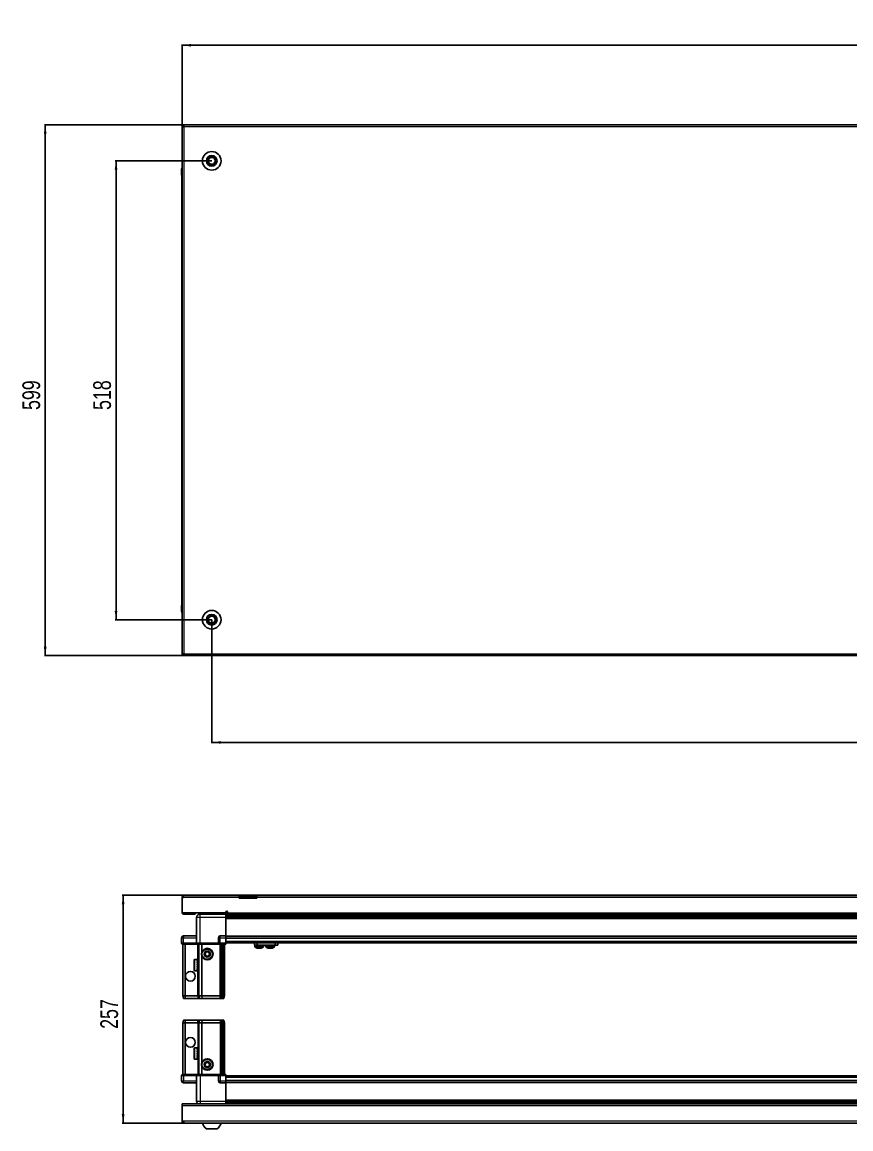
# Model space of a CAD drawing. Header units: millimetres. Extents: x 1132 to 5295, y 613 to 1952.
# Drawn here: x 1132 to 2068, y 613 to 1863 of the extents above; entities that cross this region are included whole.
import ezdxf

# ---------------------------------------------------------------- set-up
doc = ezdxf.new("R2010")
doc.units = ezdxf.units.MM
doc.layers.add('FORMAT', color=7, linetype='Continuous')
doc.styles.add('SLDTEXTSTYLE0', font='TXT', dxfattribs={"width": 0.75})
doc.dimstyles.new('SLDDIMSTYLE0', dxfattribs={"dimtxt": 20, "dimasz": 10, "dimexe": 0, "dimexo": 0.0625, "dimgap": 5, "dimtad": 2, "dimdec": 1, "dimrnd": 1e-09, "dimzin": 12, "dimdsep": 46, "dimtxsty": 'SLDTEXTSTYLE0', "dimsah": 1, "dimcen": 0.09, "dimadec": 0, "dimazin": 3, "dimtfac": 1, "dimtofl": 0, "dimtmove": 0, "dimatfit": 3, "dimfxl": 0, "dimfrac": 2, "dimtolj": 1, "dimtzin": 12, "dimarcsym": 0})

# ---------------------------------------------------------------- blocks, each defined once
blk = doc.blocks.new('_D')
at = {"layer": 'FORMAT'}
for p, q in [((1313, 1746.6), (1157.5, 1746.6)), ((1158.5, 1147.6), (1158.5, 1746.6)), ((1313, 1147.6), (1157.5, 1147.6))]:
    blk.add_line(p, q, dxfattribs=at)
for points in [[(1158.5, 1746.6), (1156.9, 1736.6), (1160, 1736.6)], [(1158.5, 1147.6), (1160, 1157.6), (1156.9, 1157.6)]]:
    blk.add_solid(points, dxfattribs=at)
at = {"layer": 'FORMAT', "insert": (1132.7, 1424.9), "char_height": 20, "attachment_point": 1, "rotation": 90, "style": 'SLDTEXTSTYLE0'}
blk.add_mtext('599', dxfattribs=at)
blk = doc.blocks.new('_D_1')
at = {"layer": 'FORMAT'}
for p, q in [((1313, 1746.6), (1313, 1837.6)), ((2912, 1836.6), (1313, 1836.6)), ((2912, 1746.6), (2912, 1837.6))]:
    blk.add_line(p, q, dxfattribs=at)
for points in [[(1313, 1836.6), (1323, 1835.1), (1323, 1838.1)], [(2912, 1836.6), (2902, 1838.1), (2902, 1835.1)]]:
    blk.add_solid(points, dxfattribs=at)
at = {"layer": 'FORMAT', "insert": (2082.9, 1862.4), "char_height": 20, "attachment_point": 1, "style": 'SLDTEXTSTYLE0'}
blk.add_mtext('1599', dxfattribs=at)
blk = doc.blocks.new('_D_2')
at = {"layer": 'FORMAT'}
for p, q in [((1346.5, 1188.1), (1346.5, 1048.6)), ((2878.5, 1188.1), (2878.5, 1048.6)), ((1346.5, 1049.6), (2878.5, 1049.6))]:
    blk.add_line(p, q, dxfattribs=at)
for points in [[(1346.5, 1049.6), (1356.5, 1048.1), (1356.5, 1051.1)], [(2878.5, 1049.6), (2868.5, 1051.1), (2868.5, 1048.1)]]:
    blk.add_solid(points, dxfattribs=at)
at = {"layer": 'FORMAT', "insert": (2082.9, 1075.4), "char_height": 20, "attachment_point": 1, "style": 'SLDTEXTSTYLE0'}
blk.add_mtext('1532', dxfattribs=at)
blk = doc.blocks.new('_D_4')
at = {"layer": 'FORMAT'}
for p, q in [((1346.5, 1706.1), (1237.5, 1706.1)), ((1238.5, 1706.1), (1238.5, 1188.1)), ((1346.5, 1188.1), (1237.5, 1188.1))]:
    blk.add_line(p, q, dxfattribs=at)
for points in [[(1238.5, 1706.1), (1236.9, 1696.1), (1240, 1696.1)], [(1238.5, 1188.1), (1240, 1198.1), (1236.9, 1198.1)]]:
    blk.add_solid(points, dxfattribs=at)
at = {"layer": 'FORMAT', "insert": (1212.7, 1424.9), "char_height": 20, "attachment_point": 1, "rotation": 90, "style": 'SLDTEXTSTYLE0'}
blk.add_mtext('518', dxfattribs=at)
blk = doc.blocks.new('_D_9')
at = {"layer": 'FORMAT'}
for p, q in [((2106.7, 877), (1245.5, 877)), ((1246.5, 877), (1246.5, 620)), ((1315.1, 620), (1245.5, 620))]:
    blk.add_line(p, q, dxfattribs=at)
for points in [[(1246.5, 877), (1244.9, 867), (1248, 867)], [(1246.5, 620), (1248, 630), (1244.9, 630)]]:
    blk.add_solid(points, dxfattribs=at)
at = {"layer": 'FORMAT', "insert": (1220.7, 726.3), "char_height": 20, "attachment_point": 1, "rotation": 90, "style": 'SLDTEXTSTYLE0'}
blk.add_mtext('257', dxfattribs=at)

msp = doc.modelspace()

# ---------------------------------------------------------------- linework, layer by layer
at = {"color": 7, "linetype": 'Continuous', "lineweight": 25}
for p, q in [((1312.99, 1745.1), (1312.99, 1746.6)), ((1315.09, 1746.6), (1312.99, 1746.6)), ((1312.99, 1745.1), (1315.09, 1745.1)), ((1312.99, 1745.1), (1312.99, 1744.5)), ((1312.99, 1744.5), (1312.99, 1149.7)), ((1312.99, 1744.5), (1315.09, 1744.5)), ((1315.09, 1746.6), (1315.09, 1744.5)), ((2909.89, 1746.6), (1315.09, 1746.6)), ((1312.49, 1696.6), (1312.49, 1690.1)), ((1312.49, 1690.1), (1312.49, 1696.6)), ((1312.49, 1690.1), (1312.49, 1690.1)), ((1312.99, 1690.1), (1312.49, 1690.1)), ((1312.64, 1690.1), (1312.64, 1204.1)), ((1312.49, 1197.6), (1312.49, 1204.1)), ((1312.49, 1204.1), (1312.49, 1204.1)), ((1312.49, 1204.1), (1312.49, 1204.1)), ((1312.49, 1204.1), (1312.49, 1197.6)), ((1312.99, 1204.1), (1312.49, 1204.1)), ((1312.99, 1196.28), (1312.99, 1196.28)), ((1315.09, 1149.7), (1312.99, 1149.7)), ((1312.99, 1149.7), (1312.99, 1149.1)), ((1315.09, 1149.7), (1315.09, 1147.6)), ((1312.99, 1149.1), (1312.99, 1147.6)), ((1315.09, 1149.1), (1312.99, 1149.1)), ((1312.99, 1147.6), (1315.09, 1147.6)), ((1315.09, 1147.6), (2909.89, 1147.6)), ((1313.99, 874.58), (1312.99, 874.58)), ((1312.99, 874.58), (1312.99, 873.68)), ((1313.99, 874.58), (1313.99, 873.68)), ((1314.59, 876.68), (1377.49, 876.68)), ((1377.49, 874.58), (1377.49, 876.68)), ((1377.49, 876.68), (1387.49, 876.68)), ((1387.49, 875.18), (1377.49, 875.18)), ((1377.49, 873.68), (1377.49, 874.58)), ((1387.49, 876.68), (1397.49, 876.68)), ((1397.49, 875.18), (1387.49, 875.18)), ((1397.49, 876.68), (2827.49, 876.68)), ((1397.49, 876.68), (1397.49, 874.58)), ((1397.49, 873.68), (1397.49, 874.58)), ((1312.99, 873.68), (1312.99, 857.18)), ((1313.99, 873.68), (1312.99, 873.68)), ((1397.49, 873.68), (1377.49, 873.68)), ((1312.99, 857.18), (1362.49, 857.18)), ((1315.09, 855.68), (1325.99, 855.68)), ((1327.99, 855.68), (1325.99, 855.68)), ((1327.99, 857.18), (1327.99, 855.68)), ((1329.49, 823.18), (1329.49, 852.18)), ((1333.24, 857.18), (1333.24, 855.68)), ((1362.49, 855.68), (1333.49, 855.68)), ((1359.74, 855.68), (1359.74, 857.18)), ((1362.49, 857.18), (1362.49, 858.03)), ((1362.49, 857.18), (1362.49, 855.68)), ((1362.49, 855.03), (1386.37, 855.03)), ((2862.49, 853.24), (1362.49, 853.24)), ((2862.49, 853.2), (1362.49, 853.2)), ((1362.49, 852.18), (1362.49, 831.18)), ((1364.49, 858.03), (1364.49, 857.28)), ((1364.49, 855.18), (1364.49, 857.28)), ((1364.49, 855.18), (2099.99, 855.18)), ((1380.99, 855.18), (1380.99, 855.03)), ((1381.15, 855.18), (1381.15, 855.03)), ((1381.36, 855.18), (1381.36, 855.03)), ((1381.91, 855.18), (1381.91, 855.03)), ((1382.32, 855.18), (1382.32, 855.03)), ((1383.21, 855.18), (1383.21, 855.03)), ((1383.79, 855.18), (1383.79, 855.03)), ((1384.93, 855.18), (1384.93, 855.03)), ((1385.63, 855.18), (1385.63, 855.03)), ((1386.37, 855.03), (1386.91, 855.03)), ((1386.91, 855.18), (1386.91, 855.03)), ((1386.91, 855.03), (1387.64, 855.03)), ((1386.91, 855.03), (1386.91, 855.03)), ((1387.09, 855.18), (1387.09, 855.03)), ((1387.59, 855.18), (1387.59, 855.03)), ((1387.64, 855.18), (1387.64, 855.03)), ((1387.64, 855.03), (1388.61, 855.03)), ((1387.64, 855.03), (1387.64, 855.03)), ((1388.61, 855.03), (2836.37, 855.03)), ((1388.93, 855.18), (1388.93, 855.03)), ((1388.95, 855.18), (1388.95, 855.03)), ((1389.64, 855.18), (1389.64, 855.03)), ((1390.82, 855.18), (1390.82, 855.03)), ((1391.43, 855.18), (1391.43, 855.03)), ((1392.38, 855.18), (1392.38, 855.03)), ((1392.84, 855.18), (1392.84, 855.03)), ((1393.47, 855.18), (1393.47, 855.03)), ((1393.72, 855.18), (1393.72, 855.03)), ((1393.96, 855.18), (1393.96, 855.03)), ((1393.99, 855.18), (1393.99, 855.03)), ((1312.49, 823.18), (1312.49, 829.18)), ((1329.49, 831.18), (1314.49, 831.18)), ((1353.99, 823.18), (1353.99, 829.18)), ((1362.49, 831.18), (1355.99, 831.18)), ((1362.49, 829.18), (1362.49, 831.18)), ((1362.49, 830.53), (2102.49, 830.53)), ((1362.49, 823.18), (1362.49, 829.18)), ((1312.49, 823.18), (1312.49, 822.85)), ((1312.49, 823.18), (1312.49, 823.18)), ((1312.49, 823.18), (1312.49, 822.85)), ((1314.49, 823.18), (1312.49, 823.18)), ((1312.49, 822.85), (1312.99, 821.98)), ((1312.49, 822.85), (1312.99, 821.98)), ((1312.99, 821.98), (1314.49, 821.98)), ((1313.99, 763.68), (1313.99, 821.98)), ((1314.49, 823.18), (1329.29, 823.18)), ((1329.29, 821.98), (1314.49, 821.98)), ((1316.49, 763.68), (1316.49, 821.98)), ((1329.29, 823.18), (1329.49, 823.18)), ((1329.49, 821.98), (1329.29, 821.98)), ((1329.49, 823.18), (1329.49, 821.98)), ((1329.49, 823.18), (1333.49, 823.18)), ((1333.49, 821.98), (1329.49, 821.98)), ((1331.99, 763.68), (1331.99, 821.98)), ((1333.49, 823.18), (1353.79, 823.18)), ((1353.79, 821.98), (1333.49, 821.98)), ((1335.49, 813.18), (1335.49, 821.98)), ((1353.79, 823.18), (1353.99, 823.18)), ((1353.99, 821.98), (1353.79, 821.98)), ((1353.99, 823.18), (1353.99, 821.98)), ((1355.99, 823.18), (1353.99, 823.18)), ((1353.99, 823.18), (1355.99, 823.18)), ((1353.99, 821.98), (1354.67, 821.98)), ((1362.49, 821.98), (1354.67, 821.98)), ((1355.99, 823.18), (1362.49, 823.18)), ((1355.99, 822.85), (1362.49, 822.85)), ((1356.99, 763.68), (1356.99, 821.98)), ((1357.99, 763.68), (1357.99, 821.98)), ((1359.49, 763.68), (1359.49, 821.98)), ((1360.99, 763.68), (1360.99, 821.98)), ((1362.49, 823.33), (2102.49, 823.33)), ((1362.49, 823.18), (1362.49, 822.85)), ((1362.49, 822.85), (1362.49, 821.98)), ((1394.94, 820.83), (1394.94, 823.33)), ((1397.94, 820.83), (1394.94, 820.83)), ((1395.29, 820.83), (1395.29, 818.92)), ((1397.94, 823.33), (1397.94, 820.83)), ((1418.14, 820.83), (1397.94, 820.83)), ((1404.79, 818.92), (1404.79, 820.83)), ((1407.74, 820.83), (1407.74, 818.92)), ((1407.79, 820.83), (1407.79, 818.92)), ((1417.29, 818.92), (1417.29, 820.83)), ((1418.14, 820.83), (1418.14, 823.33)), ((1421.14, 820.83), (1418.14, 820.83)), ((1421.14, 823.33), (1421.14, 820.83)), ((1326.79, 792.48), (1326.79, 803.88)), ((1330.49, 804.68), (1327.59, 804.68)), ((1329.99, 804.59), (1330.49, 804.59)), ((1329.99, 804.59), (1329.99, 804.42)), ((1329.99, 804.42), (1330.49, 804.42)), ((1329.99, 803.93), (1330.49, 803.93)), ((1329.99, 803.93), (1329.99, 803.55)), ((1329.99, 803.55), (1330.49, 803.55)), ((1329.99, 802.72), (1330.49, 802.72)), ((1329.99, 802.72), (1329.99, 802.16)), ((1329.99, 802.16), (1330.49, 802.16)), ((1329.99, 801.06), (1330.49, 801.06)), ((1329.99, 801.06), (1329.99, 800.38)), ((1329.99, 800.38), (1330.49, 800.38)), ((1330.49, 804.59), (1330.49, 804.68)), ((1330.49, 804.42), (1330.49, 804.59)), ((1330.49, 803.93), (1330.49, 804.42)), ((1330.49, 803.55), (1330.49, 803.93)), ((1330.49, 802.72), (1330.49, 803.55)), ((1330.49, 802.16), (1330.49, 802.72)), ((1330.59, 802.58), (1330.49, 802.58)), ((1330.49, 801.06), (1330.49, 802.16)), ((1330.49, 800.38), (1330.49, 801.06)), ((1330.49, 799.11), (1330.49, 800.38)), ((1330.59, 801.07), (1330.59, 802.58)), ((1330.59, 793.78), (1330.59, 801.07)), ((1331.47, 801.49), (1330.99, 802.18)), ((1330.99, 794.18), (1330.99, 802.18)), ((1331.96, 802.18), (1331.47, 801.49)), ((1331.47, 794.87), (1331.47, 801.49)), ((1331.99, 802.18), (1331.96, 802.18)), ((1331.96, 794.18), (1331.96, 802.18)), ((1335.49, 763.68), (1335.49, 808.18)), ((1327.59, 791.68), (1330.49, 791.68)), ((1329.99, 799.11), (1330.49, 799.11)), ((1329.99, 799.11), (1329.99, 798.38)), ((1329.99, 798.81), (1330.49, 798.81)), ((1329.99, 798.38), (1330.49, 798.38)), ((1329.99, 797.08), (1330.49, 797.08)), ((1329.99, 797.08), (1329.99, 796.36)), ((1329.99, 796.95), (1330.49, 796.95)), ((1329.99, 796.36), (1330.49, 796.36)), ((1329.99, 795.15), (1330.49, 795.15)), ((1329.99, 795.15), (1329.99, 794.52)), ((1329.99, 794.52), (1330.49, 794.52)), ((1329.99, 793.52), (1330.49, 793.52)), ((1329.99, 793.52), (1329.99, 793.04)), ((1329.99, 793.04), (1330.49, 793.04)), ((1329.99, 792.35), (1330.49, 792.35)), ((1329.99, 792.35), (1329.99, 792.06)), ((1329.99, 792.06), (1330.49, 792.06)), ((1329.99, 791.75), (1330.49, 791.75)), ((1329.99, 791.75), (1329.99, 791.68)), ((1329.99, 791.68), (1330.49, 791.68)), ((1330.49, 798.81), (1330.49, 799.11)), ((1330.49, 797.08), (1330.49, 798.38)), ((1330.49, 796.36), (1330.49, 796.95)), ((1330.49, 795.15), (1330.49, 796.36)), ((1330.49, 794.52), (1330.49, 795.15)), ((1330.49, 793.52), (1330.49, 794.52)), ((1330.49, 793.78), (1330.59, 793.78)), ((1330.49, 793.04), (1330.49, 793.52)), ((1330.49, 792.35), (1330.49, 793.04)), ((1330.49, 792.06), (1330.49, 792.35)), ((1330.49, 791.75), (1330.49, 792.06)), ((1330.49, 791.68), (1330.49, 791.75)), ((1330.49, 791.68), (1330.49, 791.68)), ((1330.99, 794.18), (1331.47, 794.87)), ((1331.47, 794.87), (1331.96, 794.18)), ((1331.96, 794.18), (1331.99, 794.18)), ((1316.49, 763.68), (1313.99, 763.68)), ((1313.99, 763.68), (1314.79, 760.68)), ((1330.99, 763.68), (1316.49, 763.68)), ((1316.49, 763.68), (1316.64, 760.68)), ((1331.99, 763.68), (1330.99, 763.68)), ((1335.49, 763.68), (1331.99, 763.68)), ((1331.99, 763.68), (1332.79, 760.68)), ((1355.99, 763.68), (1335.49, 763.68)), ((1335.82, 760.68), (1335.49, 763.68)), ((1356.99, 763.68), (1355.99, 763.68)), ((1357.99, 763.68), (1356.99, 763.68)), ((1357.79, 760.68), (1356.99, 763.68)), ((1359.49, 763.68), (1357.99, 763.68)), ((1358.53, 760.68), (1357.99, 763.68)), ((1359.03, 760.68), (1359.49, 763.68)), ((1360.99, 763.68), (1359.49, 763.68)), ((1360.18, 760.68), (1360.99, 763.68)), ((1314.79, 760.68), (1316.64, 760.68)), ((1316.64, 760.68), (1330.99, 760.68)), ((1330.99, 760.68), (1332.79, 760.68)), ((1332.79, 760.68), (1335.82, 760.68)), ((1335.82, 760.68), (1355.99, 760.68)), ((1355.99, 760.68), (1357.79, 760.68)), ((1357.79, 760.68), (1358.53, 760.68)), ((1358.53, 760.68), (1359.03, 760.68)), ((1359.03, 760.68), (1360.18, 760.68)), ((1313.99, 732.98), (1314.79, 735.98)), ((1316.49, 732.98), (1313.99, 732.98)), ((1313.99, 732.98), (1313.99, 674.68)), ((1314.79, 735.98), (1316.64, 735.98)), ((1316.49, 732.98), (1316.64, 735.98)), ((1330.99, 732.98), (1316.49, 732.98)), ((1316.49, 732.98), (1316.49, 674.68)), ((1316.64, 735.98), (1330.99, 735.98)), ((1330.99, 735.98), (1332.79, 735.98)), ((1331.99, 732.98), (1330.99, 732.98)), ((1331.99, 732.98), (1332.79, 735.98)), ((1331.99, 732.98), (1331.99, 674.68)), ((1335.49, 732.98), (1331.99, 732.98)), ((1332.79, 735.98), (1335.82, 735.98)), ((1335.82, 735.98), (1335.49, 732.98)), ((1355.99, 732.98), (1335.49, 732.98)), ((1335.49, 732.98), (1335.49, 688.48)), ((1335.82, 735.98), (1355.99, 735.98)), ((1355.99, 735.98), (1357.79, 735.98)), ((1356.99, 732.98), (1355.99, 732.98)), ((1357.79, 735.98), (1356.99, 732.98)), ((1357.99, 732.98), (1356.99, 732.98)), ((1356.99, 732.98), (1356.99, 674.68)), ((1357.79, 735.98), (1358.53, 735.98)), ((1358.53, 735.98), (1357.99, 732.98)), ((1359.49, 732.98), (1357.99, 732.98)), ((1357.99, 732.98), (1357.99, 674.68)), ((1358.53, 735.98), (1359.03, 735.98)), ((1359.03, 735.98), (1360.18, 735.98)), ((1359.03, 735.98), (1359.49, 732.98)), ((1359.49, 732.98), (1359.49, 674.68)), ((1360.99, 732.98), (1359.49, 732.98)), ((1360.18, 735.98), (1360.99, 732.98)), ((1360.99, 732.98), (1360.99, 674.68)), ((1326.79, 692.78), (1326.79, 704.18)), ((1329.99, 704.98), (1327.59, 704.98)), ((1329.99, 704.98), (1329.99, 704.97)), ((1329.99, 704.97), (1330.49, 704.97)), ((1329.99, 704.79), (1330.49, 704.79)), ((1329.99, 704.79), (1329.99, 704.57)), ((1329.99, 704.57), (1330.49, 704.57)), ((1329.99, 703.99), (1330.49, 703.99)), ((1329.99, 703.99), (1329.99, 703.57)), ((1329.99, 703.57), (1330.49, 703.57)), ((1329.99, 702.66), (1330.49, 702.66)), ((1329.99, 702.66), (1329.99, 702.07)), ((1329.99, 702.07), (1330.49, 702.07)), ((1329.99, 700.91), (1330.49, 700.91)), ((1329.99, 700.91), (1329.99, 700.21)), ((1329.99, 700.21), (1330.49, 700.21)), ((1330.49, 704.79), (1330.49, 704.97)), ((1330.49, 704.57), (1330.49, 704.79)), ((1330.49, 703.99), (1330.49, 704.57)), ((1330.49, 703.57), (1330.49, 703.99)), ((1330.49, 702.66), (1330.49, 703.57)), ((1330.59, 702.88), (1330.49, 702.88)), ((1330.49, 702.07), (1330.49, 702.66)), ((1330.49, 700.91), (1330.49, 702.07)), ((1330.49, 700.21), (1330.49, 700.91)), ((1330.49, 698.93), (1330.49, 700.21)), ((1330.59, 694.08), (1330.59, 702.88)), ((1331.47, 701.79), (1330.99, 702.48)), ((1330.99, 694.48), (1330.99, 702.48)), ((1331.96, 702.48), (1331.47, 701.79)), ((1331.47, 695.17), (1331.47, 701.79)), ((1331.99, 702.48), (1331.96, 702.48)), ((1331.96, 694.48), (1331.96, 702.48)), ((1327.59, 691.98), (1329.99, 691.98)), ((1329.99, 698.93), (1330.49, 698.93)), ((1329.99, 698.93), (1329.99, 698.19)), ((1329.99, 698.79), (1330.49, 698.79)), ((1329.99, 698.29), (1330.49, 698.29)), ((1329.99, 698.19), (1330.49, 698.19)), ((1329.99, 696.91), (1330.49, 696.91)), ((1329.99, 696.91), (1329.99, 696.2)), ((1329.99, 696.2), (1330.49, 696.2)), ((1329.99, 695.03), (1330.49, 695.03)), ((1329.99, 695.03), (1329.99, 694.43)), ((1329.99, 694.43), (1330.49, 694.43)), ((1329.99, 693.5), (1330.49, 693.5)), ((1329.99, 693.5), (1329.99, 693.06)), ((1329.99, 693.06), (1330.49, 693.06)), ((1329.99, 692.45), (1330.49, 692.45)), ((1329.99, 692.45), (1329.99, 692.22)), ((1329.99, 692.22), (1330.49, 692.22)), ((1329.99, 692), (1330.49, 692)), ((1329.99, 692), (1329.99, 691.98)), ((1329.99, 691.99), (1330.49, 691.99)), ((1330.49, 698.79), (1330.49, 698.93)), ((1330.49, 698.19), (1330.49, 698.29)), ((1330.49, 696.91), (1330.49, 698.19)), ((1330.49, 696.2), (1330.49, 696.91)), ((1330.49, 695.03), (1330.49, 696.2)), ((1330.49, 694.43), (1330.49, 695.03)), ((1330.49, 693.5), (1330.49, 694.43)), ((1330.49, 694.08), (1330.59, 694.08)), ((1330.49, 693.06), (1330.49, 693.5)), ((1330.49, 692.45), (1330.49, 693.06)), ((1330.49, 692.22), (1330.49, 692.45)), ((1330.49, 692), (1330.49, 692.22)), ((1330.49, 691.99), (1330.49, 692)), ((1330.99, 694.48), (1331.47, 695.17)), ((1331.47, 695.17), (1331.96, 694.48)), ((1331.96, 694.48), (1331.99, 694.48)), ((1312.99, 674.68), (1312.49, 673.81)), ((1314.49, 674.68), (1312.99, 674.68)), ((1314.49, 674.68), (1329.29, 674.68)), ((1329.29, 674.68), (1329.49, 674.68)), ((1329.49, 673.48), (1329.49, 674.68)), ((1329.49, 674.68), (1333.49, 674.68)), ((1333.49, 674.68), (1353.79, 674.68)), ((1335.49, 683.48), (1335.49, 674.68)), ((1353.79, 674.68), (1353.99, 674.68)), ((1353.99, 673.48), (1353.99, 674.68)), ((1354.67, 674.68), (1353.99, 674.68)), ((1354.67, 674.68), (1362.49, 674.68)), ((1362.49, 674.68), (1362.49, 673.81)), ((1312.49, 673.48), (1312.49, 673.81)), ((1312.49, 673.48), (1314.49, 673.48)), ((1312.49, 673.48), (1312.49, 667.48)), ((1329.29, 673.48), (1314.49, 673.48)), ((1314.49, 673.48), (1329.29, 673.48)), ((1329.49, 665.48), (1314.49, 665.48)), ((1329.49, 673.48), (1329.29, 673.48)), ((1333.49, 673.48), (1329.49, 673.48)), ((1329.49, 673.48), (1329.49, 644.48)), ((1353.79, 673.48), (1333.49, 673.48)), ((1353.99, 673.48), (1353.79, 673.48)), ((1353.99, 673.48), (1355.99, 673.48)), ((1353.99, 673.48), (1353.99, 667.48)), ((1362.49, 673.81), (1355.99, 673.81)), ((1362.49, 673.48), (1355.99, 673.48)), ((1355.99, 673.48), (1362.49, 673.48)), ((1362.49, 665.48), (1355.99, 665.48)), ((1362.49, 673.81), (1362.49, 673.81)), ((1362.49, 673.48), (1362.49, 673.81)), ((1362.49, 673.48), (1362.49, 673.48)), ((1362.49, 673.48), (1362.49, 667.48)), ((2102.49, 673.33), (1362.49, 673.33)), ((1362.49, 667.48), (1362.49, 665.48)), ((2102.49, 666.13), (1362.49, 666.13)), ((1362.49, 644.48), (1362.49, 665.48)), ((1312.99, 639.38), (1312.99, 641.48)), ((1312.99, 641.48), (2911.99, 641.48)), ((1312.99, 622.08), (1312.99, 639.38)), ((1327.99, 641.58), (1315.09, 641.58)), ((1327.99, 641.58), (1327.99, 641.48)), ((1362.34, 641.48), (1362.34, 644.48)), ((1362.49, 643.46), (2862.49, 643.46)), ((1362.49, 643.42), (2862.49, 643.42)), ((1386.37, 641.63), (1362.49, 641.63)), ((1380.99, 641.48), (1380.99, 641.63)), ((1381.03, 641.48), (1381.03, 641.63)), ((1381.3, 641.48), (1381.3, 641.63)), ((1381.56, 641.48), (1381.56, 641.63)), ((1382.21, 641.48), (1382.21, 641.63)), ((1382.67, 641.48), (1382.67, 641.63)), ((1383.64, 641.48), (1383.64, 641.63)), ((1384.26, 641.48), (1384.26, 641.63)), ((1385.45, 641.48), (1385.45, 641.63)), ((1386.11, 641.48), (1386.11, 641.63)), ((1386.16, 641.48), (1386.16, 641.63)), ((1387.45, 641.63), (1386.37, 641.63)), ((1388.19, 641.63), (1387.45, 641.63)), ((1387.45, 641.48), (1387.45, 641.63)), ((1387.45, 641.63), (1387.45, 641.63)), ((1387.47, 641.48), (1387.47, 641.63)), ((1387.96, 641.48), (1387.96, 641.63)), ((1388.19, 641.48), (1388.19, 641.63)), ((1388.61, 641.63), (1388.19, 641.63)), ((1388.19, 641.63), (1388.19, 641.63)), ((2836.37, 641.63), (1388.61, 641.63)), ((1389.46, 641.48), (1389.46, 641.63)), ((1390.15, 641.48), (1390.15, 641.63)), ((1391.28, 641.48), (1391.28, 641.63)), ((1391.86, 641.48), (1391.86, 641.63)), ((1392.73, 641.48), (1392.73, 641.63)), ((1393.13, 641.48), (1393.13, 641.63)), ((1393.66, 641.48), (1393.66, 641.63)), ((1393.85, 641.48), (1393.85, 641.63)), ((1393.99, 641.48), (1393.99, 641.63)), ((1315.09, 622.08), (1312.99, 622.08)), ((1315.09, 622.08), (1315.09, 619.98)), ((2909.89, 619.98), (1315.09, 619.98)), ((1340.49, 613.38), (1352.49, 613.38))]:
    msp.add_line(p, q, dxfattribs=at)
at = {"color": 8, "linetype": 'Continuous', "lineweight": 18}
for p, q in [((2909.89, 1744.5), (1315.09, 1744.5)), ((1315.09, 1744.5), (1315.09, 1149.7)), ((1312.99, 1696.6), (1312.49, 1696.6)), ((1312.99, 1197.6), (1312.49, 1197.6)), ((1315.09, 1149.7), (2909.89, 1149.7)), ((1377.49, 874.58), (1313.99, 874.58)), ((1387.49, 875.18), (1387.49, 876.68)), ((2827.49, 874.58), (1397.49, 874.58)), ((1315.09, 857.18), (1315.09, 855.68)), ((1325.99, 855.68), (1325.99, 857.18)), ((1333.49, 852.18), (1362.49, 852.18)), ((1333.49, 823.18), (1333.49, 852.18)), ((1362.49, 855.68), (1364.49, 855.68)), ((2862.49, 854.44), (1362.49, 854.44)), ((1362.49, 852), (2862.49, 852)), ((2862.49, 850.58), (1362.49, 850.58)), ((1364.49, 857.28), (2099.99, 857.28)), ((1312.49, 829.18), (1314.49, 829.18)), ((1314.49, 831.18), (1314.49, 829.18)), ((1314.49, 829.18), (1329.49, 829.18)), ((1314.49, 823.18), (1314.49, 829.18)), ((1353.99, 829.18), (1355.99, 829.18)), ((1355.99, 829.18), (1355.99, 831.18)), ((1355.99, 829.18), (1362.49, 829.18)), ((1355.99, 823.18), (1355.99, 829.18)), ((1362.49, 831.18), (2102.49, 831.18)), ((1362.49, 828.53), (2102.49, 828.53)), ((1362.49, 825.33), (2102.49, 825.33)), ((1314.49, 823.18), (1314.49, 821.98)), ((1329.29, 821.98), (1329.29, 823.18)), ((1330.99, 802.18), (1330.99, 821.98)), ((1333.49, 823.18), (1333.49, 821.98)), ((1353.79, 821.98), (1353.79, 823.18)), ((1355.99, 823.18), (1355.99, 822.85)), ((1355.99, 763.68), (1355.99, 821.98)), ((1404.79, 818.92), (1395.29, 818.92)), ((1404.59, 818.55), (1395.48, 818.55)), ((1407.79, 818.92), (1407.74, 818.92)), ((1417.29, 818.92), (1407.79, 818.92)), ((1407.98, 818.55), (1407.93, 818.55)), ((1417.09, 818.55), (1407.98, 818.55)), ((1327.59, 791.68), (1327.59, 804.68)), ((1330.99, 763.68), (1330.99, 794.18)), ((1330.99, 763.68), (1330.99, 760.68)), ((1355.99, 760.68), (1355.99, 763.68)), ((1330.99, 732.98), (1330.99, 735.98)), ((1330.99, 732.98), (1330.99, 702.48)), ((1355.99, 735.98), (1355.99, 732.98)), ((1355.99, 732.98), (1355.99, 674.68)), ((1327.59, 691.98), (1327.59, 704.98)), ((1330.99, 694.48), (1330.99, 674.68)), ((1314.49, 673.48), (1314.49, 674.68)), ((1329.29, 673.48), (1329.29, 674.68)), ((1333.49, 673.48), (1333.49, 674.68)), ((1353.79, 673.48), (1353.79, 674.68)), ((1312.49, 667.48), (1314.49, 667.48)), ((1314.49, 673.48), (1314.49, 667.48)), ((1314.49, 667.48), (1329.49, 667.48)), ((1314.49, 665.48), (1314.49, 667.48)), ((1333.49, 673.48), (1333.49, 644.48)), ((1353.99, 667.48), (1355.99, 667.48)), ((1355.99, 673.48), (1355.99, 673.81)), ((1355.99, 673.48), (1355.99, 667.48)), ((1355.99, 667.48), (1362.49, 667.48)), ((1355.99, 667.48), (1355.99, 665.48)), ((1362.49, 673.48), (1362.49, 673.81)), ((2102.49, 671.33), (1362.49, 671.33)), ((2102.49, 668.13), (1362.49, 668.13)), ((2102.49, 665.48), (1362.49, 665.48)), ((2911.99, 639.38), (1312.99, 639.38)), ((1315.09, 641.48), (1315.09, 641.58)), ((1333.49, 644.48), (1362.49, 644.48)), ((1362.49, 646.08), (2862.49, 646.08)), ((2862.49, 644.66), (1362.49, 644.66)), ((1362.49, 642.22), (2862.49, 642.22)), ((2909.89, 622.08), (1315.09, 622.08))]:
    msp.add_line(p, q, dxfattribs=at)
at = {"color": 7, "linetype": 'Continuous', "lineweight": 25, "flags": 128}
msp.add_lwpolyline([(1315.09, 641.58), (1314.68, 641.54), (1314.45, 641.48)], dxfattribs=at)
at = {"color": 7, "linetype": 'Continuous', "lineweight": 25}
for centre, radius in [((1346.49, 1706.1), 10.5), ((1346.49, 1706.1), 6), ((1346.49, 1706.1), 3.9), ((1346.49, 1188.1), 10.5), ((1346.49, 1188.1), 6), ((1346.49, 1188.1), 3.9), ((1341.49, 810.68), 6.5), ((1341.49, 810.68), 3.46), ((1322.49, 785.68), 5.5), ((1322.49, 710.98), 5.5), ((1341.49, 685.98), 6.5), ((1341.49, 685.98), 3.46)]:
    msp.add_circle(centre, radius, dxfattribs=at)
at = {"color": 8, "linetype": 'Continuous', "lineweight": 18}
for centre in [(1341.49, 810.68), (1341.49, 685.98)]:
    msp.add_circle(centre, 5.7, dxfattribs=at)
at = {"color": 7, "linetype": 'Continuous', "lineweight": 25}
for centre, radius, start, end in [((1346.49, 1706.1), 4.62, 120, 180), ((1346.49, 1706.1), 4.62, 180, 240), ((1346.49, 1706.1), 4.62, 60, 120), ((1346.49, 1706.1), 4.62, 240, 300), ((1346.49, 1706.1), 4.62, 0, 60), ((1346.49, 1706.1), 4.62, 300, 0), ((1314.49, 1696.6), 2, 138.59038, 180), ((1314.49, 1197.6), 2, 180, 198.58003), ((1314.49, 1197.6), 2, 180, 221.39416), ((1314.49, 1197.6), 2, 213.94202, 221.40962), ((1346.49, 1188.1), 4.62, 120, 180), ((1346.49, 1188.1), 4.62, 180, 240), ((1346.49, 1188.1), 4.62, 60, 120), ((1346.49, 1188.1), 4.62, 0, 60), ((1346.49, 1188.1), 4.62, 300, 0), ((1346.49, 1188.1), 4.62, 240, 300), ((1315.09, 857.78), 2.1, 196.60155, 270), ((1363.49, 858.03), 1, 0, 180), ((1314.49, 829.18), 2, 90, 180), ((1355.99, 829.18), 2, 90, 180), ((1341.49, 810.68), 2.5, 134.92207, 194.92207), ((1341.49, 810.68), 2.5, 74.92207, 134.92207), ((1341.49, 810.68), 2.5, 14.92207, 74.92207), ((1395.74, 818.92), 0.45, 180, 235.28209), ((1400.04, 825.13), 8, 235.28209, 258.9392), ((1400.04, 825.13), 8, 281.00757, 304.71791), ((1404.34, 818.92), 0.45, 304.71791, 0), ((1408.19, 818.92), 0.45, 180, 235.28209), ((1408.24, 818.92), 0.45, 180, 235.28209), ((1412.49, 825.13), 8, 235.28209, 255.8287), ((1412.54, 825.13), 8, 235.28209, 259.06255), ((1412.54, 825.13), 8, 280.87532, 304.71791), ((1416.84, 818.92), 0.45, 304.71791, 0), ((1327.59, 803.88), 0.8, 90, 180), ((1330.99, 802.58), 0.4, 180, 270), ((1341.49, 810.68), 2.5, 194.92207, 254.92207), ((1341.49, 810.68), 2.5, 254.92207, 314.92207), ((1341.49, 810.68), 2.5, 314.92207, 14.92207), ((1327.59, 792.48), 0.8, 180, 270), ((1330.99, 793.78), 0.4, 90, 180), ((1327.59, 704.18), 0.8, 90, 180), ((1330.99, 702.88), 0.4, 180, 270), ((1327.59, 692.78), 0.8, 180, 270), ((1330.99, 694.08), 0.4, 90, 180), ((1341.49, 685.98), 2.5, 147.37605, 207.37605), ((1341.49, 685.98), 2.5, 87.37605, 147.37605), ((1341.49, 685.98), 2.5, 27.37605, 87.37605), ((1341.49, 685.98), 2.5, 327.37605, 27.37605), ((1341.49, 685.98), 2.5, 207.37605, 267.37605), ((1341.49, 685.98), 2.5, 267.37605, 327.37605), ((1314.49, 667.48), 2, 180, 270), ((1355.99, 667.48), 2, 180, 270), ((1315.09, 622.08), 2.1, 180, 270), ((1315.09, 622.08), 0.6, 180, 270), ((1347.51, 623), 11.91, 194.70035, 233.8734), ((1345.46, 623), 11.91, 306.1266, 345.29965)]:
    msp.add_arc(centre, radius, start, end, dxfattribs=at)
for centre, start_param, end_param in [((1355.99, 819.38), 0, 0.7227342), ((1355.99, 677.28), 2.4188584, 3.1415927)]:
    msp.add_ellipse(centre, major_axis=(0, 3.46), ratio=0.5773503, start_param=start_param, end_param=end_param, dxfattribs=at)
for points, knots in [([(1341.87, 1706.1), (1342.2, 1706.68), (1342.77, 1707.66), (1343.59, 1709.08), (1344, 1709.79), (1344.18, 1710.1)], [0, 0, 0, 0, 0.4391308, 0.7513783, 1, 1, 1, 1]), ([(1344.18, 1702.1), (1343.85, 1702.68), (1343.28, 1703.66), (1342.46, 1705.08), (1342.05, 1705.79), (1341.87, 1706.1)], [0, 0, 0, 0, 0.4391308, 0.7513783, 1, 1, 1, 1]), ([(1344.18, 1710.1), (1344.38, 1710.1), (1345.08, 1710.1), (1346.39, 1710.1), (1347.78, 1710.1), (1348.53, 1710.1), (1348.8, 1710.1)], [0, 0, 0, 0, 0.1393293, 0.4852696, 0.8163565, 1, 1, 1, 1]), ([(1348.8, 1702.1), (1348.53, 1702.1), (1347.78, 1702.1), (1346.39, 1702.1), (1345.08, 1702.1), (1344.38, 1702.1), (1344.18, 1702.1)], [0, 0, 0, 0, 0.1836435, 0.5147304, 0.8606707, 1, 1, 1, 1]), ([(1348.8, 1710.1), (1349.13, 1709.53), (1349.69, 1708.55), (1350.52, 1707.13), (1350.93, 1706.42), (1351.11, 1706.1)], [0, 0, 0, 0, 0.4391308, 0.7513783, 1, 1, 1, 1]), ([(1351.11, 1706.1), (1350.78, 1705.53), (1350.21, 1704.55), (1349.39, 1703.13), (1348.98, 1702.42), (1348.8, 1702.1)], [0, 0, 0, 0, 0.4391308, 0.7513783, 1, 1, 1, 1]), ([(1341.87, 1188.1), (1342.2, 1188.68), (1342.77, 1189.66), (1343.59, 1191.08), (1344, 1191.79), (1344.18, 1192.1)], [0, 0, 0, 0, 0.4391308, 0.7513783, 1, 1, 1, 1]), ([(1344.18, 1184.1), (1343.85, 1184.68), (1343.28, 1185.66), (1342.46, 1187.08), (1342.05, 1187.79), (1341.87, 1188.1)], [0, 0, 0, 0, 0.4391308, 0.7513783, 1, 1, 1, 1]), ([(1344.18, 1192.1), (1344.38, 1192.1), (1345.08, 1192.1), (1346.39, 1192.1), (1347.78, 1192.1), (1348.53, 1192.1), (1348.8, 1192.1)], [0, 0, 0, 0, 0.1393293, 0.4852696, 0.8163565, 1, 1, 1, 1]), ([(1348.8, 1192.1), (1349.13, 1191.53), (1349.69, 1190.55), (1350.52, 1189.13), (1350.93, 1188.42), (1351.11, 1188.1)], [0, 0, 0, 0, 0.4391308, 0.7513783, 1, 1, 1, 1]), ([(1351.11, 1188.1), (1350.78, 1187.53), (1350.21, 1186.55), (1349.39, 1185.13), (1348.98, 1184.42), (1348.8, 1184.1)], [0, 0, 0, 0, 0.4391308, 0.7513783, 1, 1, 1, 1]), ([(1348.8, 1184.1), (1348.53, 1184.1), (1347.78, 1184.1), (1346.39, 1184.1), (1345.08, 1184.1), (1344.38, 1184.1), (1344.18, 1184.1)], [0, 0, 0, 0, 0.1836435, 0.5147304, 0.8606707, 1, 1, 1, 1]), ([(1314.58, 876.59), (1314.5, 876.58), (1314.18, 876.53), (1313.7, 876.2), (1313.23, 875.65), (1313.02, 875.07), (1313, 874.71), (1312.99, 874.58)], [0, 0, 0, 0, 0.0862, 0.3453145, 0.6044258, 0.863537, 1, 1, 1, 1]), ([(1313.99, 874.58), (1314.03, 874.83), (1314.12, 875.33), (1314.26, 875.97), (1314.39, 876.43), (1314.5, 876.65), (1314.57, 876.67), (1314.59, 876.68)], [0, 0, 0, 0, 0.2302553, 0.4485219, 0.6667858, 0.8850496, 1, 1, 1, 1]), ([(1329.49, 852.18), (1329.54, 852.62), (1329.61, 853.3), (1330.04, 854.11), (1330.5, 854.67), (1331.06, 855.12), (1331.87, 855.56), (1332.55, 855.63), (1332.99, 855.68)], [0, 0, 0, 0, 0.2394568, 0.3683607, 0.5, 0.6316393, 0.7605432, 1, 1, 1, 1]), ([(1333.49, 855.68), (1333.42, 855.68), (1333.29, 855.68), (1333.13, 855.68), (1333.01, 855.68), (1333, 855.68), (1332.99, 855.68)], [0, 0, 0, 0, 0.2493943, 0.5003335, 0.7501667, 1, 1, 1, 1]), ([(1362.49, 852.18), (1362.49, 852.57), (1362.49, 853.36), (1362.49, 854.41), (1362.49, 855.2), (1362.49, 855.62), (1362.49, 855.66), (1362.49, 855.68)], [0, 0, 0, 0, 0.2146939, 0.4293877, 0.6440816, 0.8587754, 1, 1, 1, 1]), ([(1338.7, 811.43), (1339.07, 811.79), (1339.75, 812.48), (1340.43, 813.15), (1340.75, 813.47)], [0, 0, 0, 0, 0.5346859, 1, 1, 1, 1]), ([(1340.75, 813.47), (1341.24, 813.33), (1342.17, 813.08), (1343.1, 812.83), (1343.53, 812.72)], [0, 0, 0, 0, 0.5346859, 1, 1, 1, 1]), ([(1343.53, 812.72), (1343.56, 812.6), (1343.72, 812.02), (1343.98, 811.06), (1344.19, 810.26), (1344.28, 809.93)], [0, 0, 0, 0, 0.13312467, 0.63709944, 1, 1, 1, 1]), ([(1398.54, 817.28), (1398.54, 817.27), (1398.54, 817.27), (1398.4, 817.3), (1398.22, 817.35), (1398.07, 817.41), (1398, 817.44), (1397.99, 817.45), (1397.99, 817.45), (1398, 817.45), (1398.02, 817.45), (1398.09, 817.43), (1398.38, 817.37), (1398.76, 817.29), (1399.17, 817.26), (1399.45, 817.29), (1399.6, 817.36), (1399.71, 817.43), (1399.78, 817.45), (1399.8, 817.45), (1399.83, 817.45), (1399.85, 817.45), (1399.89, 817.45), (1399.99, 817.41), (1400.15, 817.34), (1400.37, 817.29), (1400.67, 817.27), (1401.01, 817.29), (1401.32, 817.34), (1401.56, 817.39), (1401.68, 817.41), (1401.76, 817.43), (1401.81, 817.44), (1401.85, 817.45), (1401.86, 817.45), (1401.87, 817.45), (1401.87, 817.45)], [0, 0, 0, 0, 0.0260981, 0.0798373, 0.1372046, 0.1783571, 0.1990393, 0.2033396, 0.2076895, 0.2107229, 0.2145438, 0.2214795, 0.2486016, 0.3557772, 0.404897, 0.4544227, 0.54605, 0.5914038, 0.5971187, 0.6013251, 0.6043817, 0.6074438, 0.6119905, 0.6242286, 0.6785193, 0.7597502, 0.8043048, 0.8490258, 0.923625, 0.9513598, 0.9687075, 0.9799959, 0.9911421, 0.9954732, 0.998845, 1, 1, 1, 1]), ([(1401.87, 817.45), (1401.88, 817.45), (1401.88, 817.45), (1401.89, 817.44), (1401.84, 817.41), (1401.7, 817.34), (1401.56, 817.29), (1401.51, 817.27), (1401.55, 817.28), (1401.57, 817.28)], [0, 0, 0, 0, 0.0151829, 0.0365363, 0.0956997, 0.3601423, 0.6752387, 0.8745348, 1, 1, 1, 1]), ([(1411.02, 817.28), (1411.03, 817.27), (1411.05, 817.27), (1410.91, 817.32), (1410.75, 817.38), (1410.63, 817.44), (1410.63, 817.45), (1410.63, 817.45), (1410.65, 817.45), (1410.67, 817.45), (1410.76, 817.43), (1411.1, 817.35), (1411.52, 817.28), (1411.96, 817.27), (1412.18, 817.3), (1412.35, 817.35), (1412.47, 817.41), (1412.55, 817.44), (1412.6, 817.45), (1412.62, 817.45), (1412.64, 817.45), (1412.67, 817.45), (1412.73, 817.43), (1412.86, 817.37), (1413.01, 817.29), (1413.32, 817.26), (1413.7, 817.29), (1414.09, 817.36), (1414.39, 817.43), (1414.5, 817.45), (1414.52, 817.45), (1414.53, 817.45), (1414.54, 817.45), (1414.54, 817.45), (1414.48, 817.41), (1414.3, 817.35), (1414.1, 817.29), (1414.06, 817.28), (1414.05, 817.27)], [0, 0, 0, 0, 0.0283629, 0.0806823, 0.1383562, 0.1672924, 0.1709175, 0.1737955, 0.1766977, 0.1800498, 0.1863992, 0.2130773, 0.319019, 0.3539804, 0.3992833, 0.4476446, 0.4823368, 0.4997721, 0.5033973, 0.5070643, 0.5096216, 0.5128427, 0.5186896, 0.5415539, 0.6319042, 0.6733129, 0.7150637, 0.7923067, 0.8305407, 0.8353583, 0.8389044, 0.8414812, 0.8440625, 0.8478955, 0.8582124, 0.9039802, 0.9724588, 1, 1, 1, 1]), ([(1339.44, 808.64), (1339.36, 808.97), (1339.14, 809.77), (1338.89, 810.73), (1338.73, 811.31), (1338.7, 811.43)], [0, 0, 0, 0, 0.3629006, 0.8668753, 1, 1, 1, 1]), ([(1342.23, 807.89), (1341.73, 808.02), (1340.8, 808.28), (1339.88, 808.52), (1339.44, 808.64)], [0, 0, 0, 0, 0.5346859, 1, 1, 1, 1]), ([(1344.28, 809.93), (1343.91, 809.56), (1343.23, 808.88), (1342.55, 808.21), (1342.23, 807.89)], [0, 0, 0, 0, 0.5346859, 1, 1, 1, 1]), ([(1338.6, 686.11), (1338.88, 686.55), (1339.4, 687.36), (1339.92, 688.17), (1340.16, 688.54)], [0, 0, 0, 0, 0.53468586, 1, 1, 1, 1]), ([(1340.16, 688.54), (1340.68, 688.52), (1341.64, 688.48), (1342.6, 688.43), (1343.04, 688.41)], [0, 0, 0, 0, 0.53468586, 1, 1, 1, 1]), ([(1343.04, 688.41), (1343.2, 688.1), (1343.58, 687.37), (1344.04, 686.49), (1344.31, 685.96), (1344.37, 685.85)], [0, 0, 0, 0, 0.3629006, 0.8668753, 1, 1, 1, 1]), ([(1339.93, 683.55), (1339.87, 683.66), (1339.6, 684.19), (1339.14, 685.07), (1338.76, 685.81), (1338.6, 686.11)], [0, 0, 0, 0, 0.1331247, 0.6370994, 1, 1, 1, 1]), ([(1342.82, 683.42), (1342.3, 683.44), (1341.34, 683.48), (1340.38, 683.53), (1339.93, 683.55)], [0, 0, 0, 0, 0.5346859, 1, 1, 1, 1]), ([(1344.37, 685.85), (1344.09, 685.41), (1343.57, 684.6), (1343.06, 683.79), (1342.82, 683.42)], [0, 0, 0, 0, 0.53468586, 1, 1, 1, 1]), ([(1329.49, 644.48), (1329.54, 644.04), (1329.61, 643.36), (1330.04, 642.55), (1330.5, 641.99), (1330.9, 641.63), (1331.16, 641.5), (1331.21, 641.48)], [0, 0, 0, 0, 0.3630185, 0.5584377, 0.7580039, 0.9575702, 1, 1, 1, 1]), ([(1362.49, 644.48), (1362.49, 644.08), (1362.49, 643.29), (1362.49, 642.28), (1362.49, 641.65), (1362.49, 641.49), (1362.49, 641.48)], [0, 0, 0, 0, 0.3255201, 0.6510403, 0.9765604, 1, 1, 1, 1])]:
    msp.add_open_spline(points, degree=3, knots=knots, dxfattribs=at)
at = {"color": 8, "linetype": 'Continuous', "lineweight": 18}
for points in [[(1329.49, 852.18), (1329.55, 852.18), (1329.67, 852.18), (1330.59, 852.18), (1331.92, 852.18), (1332.96, 852.18), (1333.49, 852.18)], [(1329.49, 644.48), (1329.55, 644.48), (1329.67, 644.48), (1330.59, 644.48), (1331.92, 644.48), (1332.96, 644.48), (1333.49, 644.48)]]:
    msp.add_open_spline(points, degree=3, dxfattribs=at)
for points, knots in [([(1333.49, 852.18), (1333.49, 852.62), (1333.49, 853.3), (1333.49, 854.11), (1333.49, 854.67), (1333.49, 855.12), (1333.49, 855.56), (1333.49, 855.63), (1333.49, 855.68)], [0, 0, 0, 0, 0.23945684, 0.36836066, 0.5, 0.63163934, 0.76054316, 1, 1, 1, 1]), ([(1333.49, 644.48), (1333.49, 644.04), (1333.49, 643.36), (1333.49, 642.55), (1333.49, 641.99), (1333.49, 641.63), (1333.49, 641.5), (1333.49, 641.48)], [0, 0, 0, 0, 0.3630185, 0.5584377, 0.7580039, 0.9575702, 1, 1, 1, 1])]:
    msp.add_open_spline(points, degree=3, knots=knots, dxfattribs=at)

# ---------------------------------------------------------------- dimensions: what is measured, and where the dimension line sits
at = {"layer": 'FORMAT'}
dim = msp.add_linear_dim(base=(1312.99, 1836.6), p1=(2911.99, 1746.6), p2=(1312.99, 1746.6), dimstyle='SLDDIMSTYLE0', dxfattribs=at)
dim.commit()
dim.dimension.update_dxf_attribs({"geometry": '_D_1', "text_midpoint": (2112.49, 1836.6), "dimtype": 160})
for base, p1, p2, angle, picture, middle in [((1158.49, 1746.6), (1312.99, 1147.6), (1312.99, 1746.6), 90, '_D', (1158.49, 1447.1)), ((1238.49, 1188.1), (1346.49, 1706.1), (1346.49, 1188.1), 90, '_D_4', (1238.49, 1447.1)), ((2878.49, 1049.6), (1346.49, 1188.1), (2878.49, 1188.1), 0, '_D_2', (2112.49, 1049.6)), ((1246.49, 619.98), (2106.7, 876.98), (1315.09, 619.98), 90, '_D_9', (1246.49, 748.48))]:
    dim = msp.add_linear_dim(base=base, p1=p1, p2=p2, angle=angle, dimstyle='SLDDIMSTYLE0', dxfattribs=at)
    dim.commit()
    dim.dimension.update_dxf_attribs({"geometry": picture, "text_midpoint": middle, "dimtype": 160})

doc.saveas('drawing.dxf')
